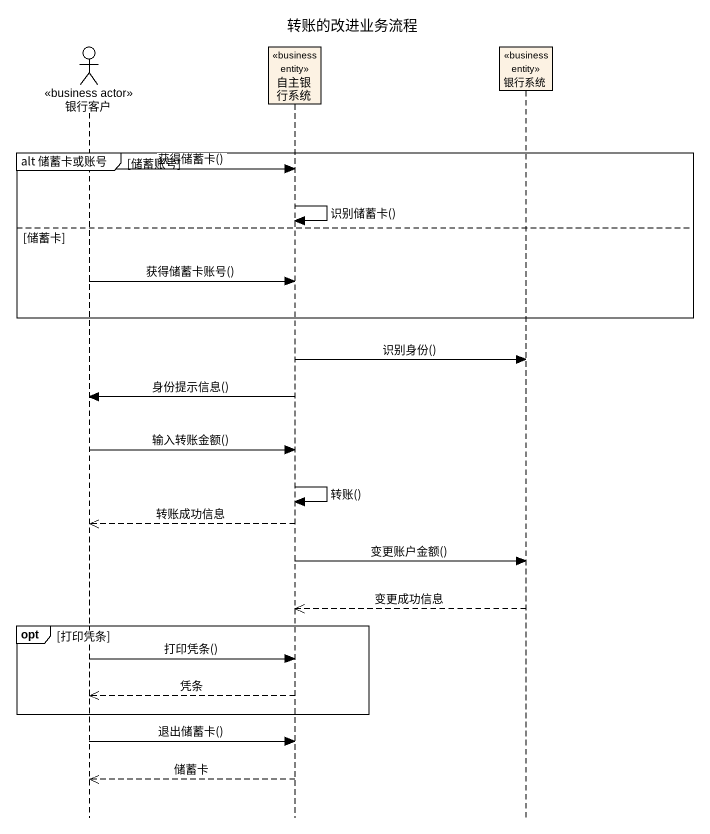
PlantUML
@startuml
title 转账的改进业务流程
hide footbox
actor 银行客户 <<business actor>>
participant 自主银行系统 <<business entity>>
participant 银行系统 <<business entity>>

group alt 储蓄卡或账号 [储蓄账号]
  银行客户 -> 自主银行系统 : 获得储蓄卡()
  自主银行系统 -> 自主银行系统 : 识别储蓄卡()
else 储蓄卡
  银行客户 -> 自主银行系统 : 获得储蓄卡账号()
end
自主银行系统 -> 银行系统 : 识别身份()
自主银行系统 -> 银行客户 : 身份提示信息()
银行客户 -> 自主银行系统 : 输入转账金额()
自主银行系统 -> 自主银行系统 : 转账()
自主银行系统 -->> 银行客户 : 转账成功信息
自主银行系统 -> 银行系统 : 变更账户金额()
银行系统 -->> 自主银行系统 : 变更成功信息
opt 打印凭条
  银行客户 -> 自主银行系统 : 打印凭条()
  自主银行系统 -->> 银行客户 : 凭条
end
银行客户 -> 自主银行系统 : 退出储蓄卡()
自主银行系统 -->> 银行客户 : 储蓄卡
@enduml
